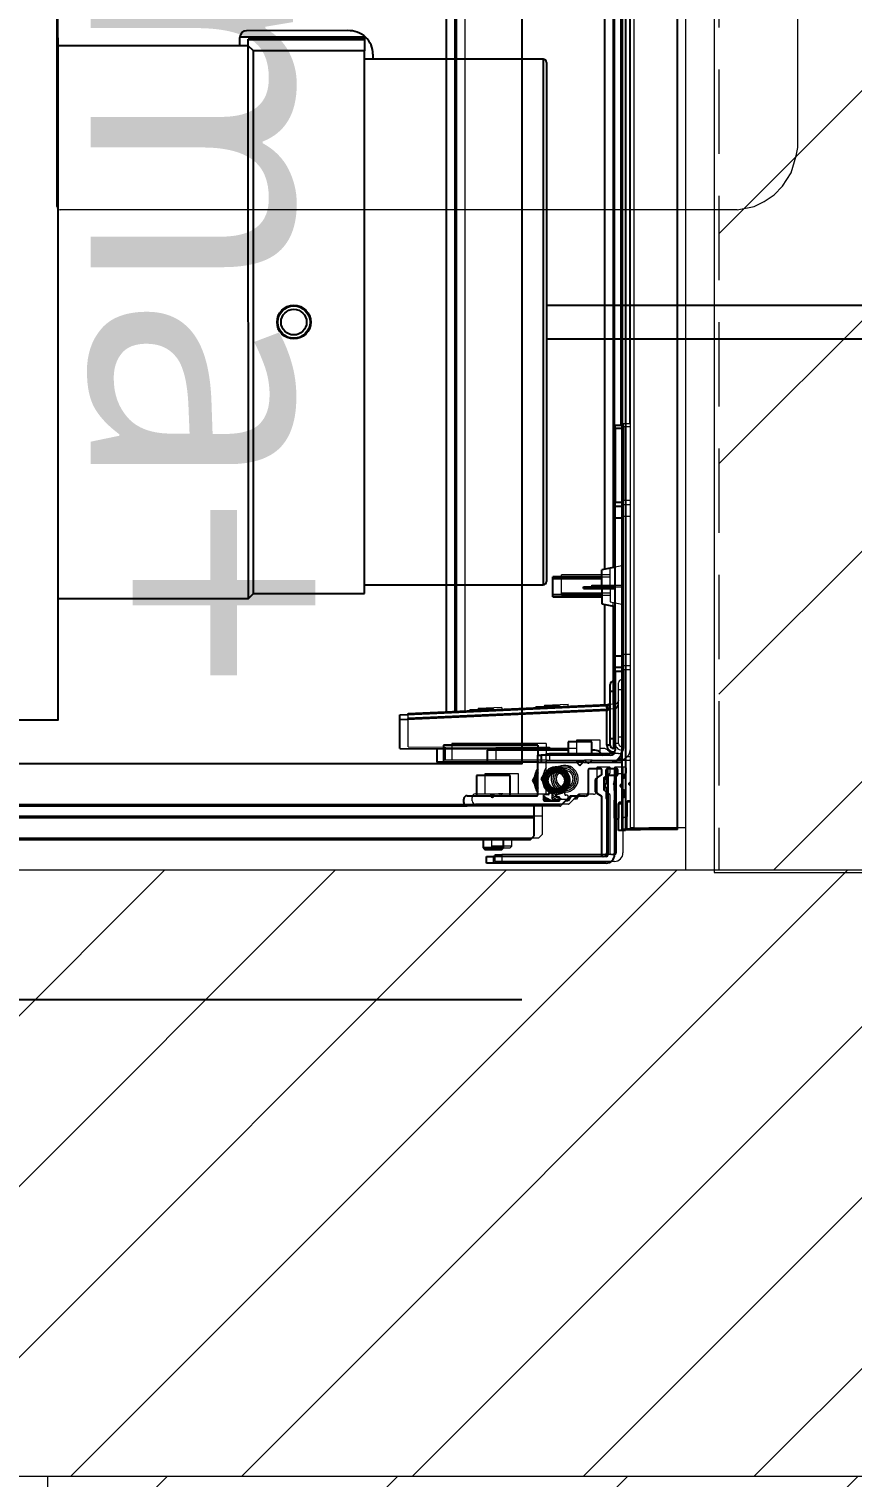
# Model space of a CAD drawing. Header units: centimetres. Extents: x 2666 to 9670, y 1889 to 5633.
# Drawn here: x 6294.4 to 6318.84, y 4282.37 to 4325.34 of the extents above; entities that cross this region are included whole.
import ezdxf

# ---------------------------------------------------------------- set-up
doc = ezdxf.new("R2010")
doc.units = ezdxf.units.CM
doc.header["$LTSCALE"] = 12.7
doc.linetypes.add('prlm_vmc', pattern=[0.282222, 0.141111, -0.141111])
doc.linetypes.add('Style de ligne -13', pattern=[0.295276, 0.19685, -0.098425])
for name, color, linetype, lineweight in [('B aménagement intérieur', 7, 'Continuous', 5), ('B Faux plafonds', 7, 'Continuous', 5), ('B Faux plafonds-1', 7, 'Continuous', 5), ('B GÈnÈral', 7, 'Continuous', 5), ('B Général', 7, 'Continuous', 5), ('C ANNOTATIONS-prestations', 7, 'Continuous', 5), ('C ANNOTATIONS-prestations-1', 7, 'Continuous', 5)]:
    doc.layers.add(name, color=color, linetype=linetype, lineweight=lineweight)
doc.layers.add('D SURFACES-shab', color=1, linetype='Continuous', lineweight=5, true_color=0xff0000)
doc.layers.add('MTI900_Alu', color=252, linetype='Continuous')
doc.layers.add('prlm-CHAUFF', color=4, linetype='Continuous')
doc.styles.add('prlm-chauff', font='trebucbi.ttf', dxfattribs={"height": 18})
pattern_1 = [(45, (0, 0.2205), (-3.5277778, 3.3072917), [])]

# ---------------------------------------------------------------- blocks, each defined once
blk = doc.blocks.new('G 100_80')
at = {"layer": 'B Général', "color": 7, "linetype": 'Continuous', "lineweight": 5}
blk.add_line((48.52, 43.75), (48.52, -43.75), dxfattribs=at)
at = {"layer": 'B Général', "color": 7, "linetype": 'Continuous', "lineweight": 5, "flags": 128}
blk.add_lwpolyline([(9.5, -45), (9.5, 45), (48.52, 45), (48.52, -45)], close=True, dxfattribs=at)
at = {"layer": 'C ANNOTATIONS-prestations', "lineweight": 5}
for p, q in [((43.05, 44.75), (42.85, 44.75)), ((42.85, 44.75), (42.85, 44.55)), ((46.4, 44.75), (43.05, 44.75)), ((43.05, 44.55), (43.05, 44.75)), ((42.75, 44.3), (42.8, 44.35)), ((43.35, 44.3), (42.75, 44.3)), ((42.75, 44.05), (42.75, 44.3)), ((42.8, 44.35), (43.3, 44.35)), ((42.85, 44.55), (43.05, 44.55)), ((46.4, 44.55), (43.05, 44.55)), ((43.3, 44.35), (43.35, 44.3)), ((43.35, 44.3), (43.35, 44.05)), ((46.27, 44.52), (46.27, 42.791)), ((46.32, 44.55), (46.3, 44.55)), ((46.42, 42.855), (46.42, 44.45)), ((46.45, 42.15), (46.45, 44.5)), ((46.65, 42.15), (46.65, 44.5)), ((13.65, 44.05), (44.15, 44.05)), ((44.15, 44.05), (44.25, 43.95)), ((44.25, 43.4), (44.25, 43.95)), ((46.65, 43.42), (46.65, 42.885)), ((46.74, 43.45), (46.68, 43.45)), ((46.97, 43.78), (46.77, 43.78)), ((46.77, 43.78), (46.77, 42.98)), ((46.77, 42.98), (46.77, 43.42)), ((46.87, 43.75), (46.87, -43.75)), ((46.97, 43.75), (46.87, 43.75)), ((46.97, 43.75), (46.97, 43.78)), ((46.97, -43.75), (46.97, 43.75)), ((46.97, 43.75), (47.42, 43.75)), ((13.55, 43.4), (44.25, 43.4)), ((15.5, 43.05), (42.27, 43.05)), ((45.028, 43.05), (42.27, 43.05)), ((44.25, 43.05), (44.25, 43.4)), ((45.321, 42.769), (45.049, 43.041)), ((46.77, 42.98), (46.87, 42.98)), ((42.17, 42.95), (42.17, 42.85)), ((42.27, 42.75), (42.958, 42.75)), ((42.55, 42.15), (42.55, 42.75)), ((43.082, 42.75), (42.958, 42.75)), ((42.979, 42.759), (42.999, 42.779)), ((43.041, 42.779), (43.061, 42.759)), ((43.082, 42.75), (44.34, 42.75)), ((43.55, 42.75), (43.55, 42.15)), ((44.37, 42.72), (44.37, 41.78)), ((44.566, 42.9), (44.54, 42.854)), ((44.54, 42.74), (44.54, 42.87)), ((44.57, 42.9), (44.99, 42.9)), ((44.68, 42.71), (44.57, 42.71)), ((44.71, 42.657), (44.71, 42.68)), ((44.92, 42.76), (44.92, 42.729)), ((44.99, 42.79), (44.95, 42.79)), ((45.02, 42.87), (45.02, 42.82)), ((45.27, 42.906), (45.184, 42.906)), ((45.328, 42.806), (45.27, 42.906)), ((45.77, 42.76), (45.342, 42.76)), ((45.87, 41.98), (45.87, 42.66)), ((46.07, 42.63), (46.09, 42.65)), ((46.07, 42.27), (46.07, 42.63)), ((46.07, 42.607), (46.12, 42.607)), ((46.09, 42.25), (46.09, 42.65)), ((46.09, 42.65), (46.12, 42.65)), ((46.12, 42.654), (46.12, 42.246)), ((46.257, 42.766), (46.133, 42.679)), ((46.4, 42.653), (46.4, 42.827)), ((46.4, 42.65), (46.45, 42.65)), ((46.4, 42.607), (46.45, 42.607)), ((46.42, 42.521), (46.42, 42.625)), ((46.65, 42.595), (46.65, 42.31)), ((46.661, 42.651), (46.7, 42.69)), ((46.661, 42.618), (46.661, 42.651)), ((46.7, 42.826), (46.7, 42.654)), ((46.84, 42.95), (46.8, 42.95)), ((43.55, 42.15), (42.55, 42.15)), ((44.278, 42.4), (44.22, 42.3)), ((44.22, 42.3), (44.278, 42.2)), ((46.07, 42.293), (46.12, 42.293)), ((46.09, 42.25), (46.07, 42.27)), ((46.12, 42.25), (46.09, 42.25)), ((46.133, 42.221), (46.257, 42.134)), ((46.371, 42.471), (46.42, 42.521)), ((46.42, 42.379), (46.371, 42.429)), ((46.4, 42.293), (46.45, 42.293)), ((46.4, 42.252), (46.4, 41.98)), ((46.45, 42.25), (46.4, 42.25)), ((46.42, 42.28), (46.42, 42.379)), ((46.65, 42.15), (46.45, 42.15)), ((46.45, 42.15), (46.45, 41.95)), ((46.65, 41.95), (46.65, 42.15)), ((46.661, 42.25), (46.661, 42.287)), ((46.7, 42.21), (46.661, 42.25)), ((46.7, 42.251), (46.7, 42.15)), ((46.7, 42.15), (46.72, 42.15)), ((46.75, 42.12), (46.75, 41.98)), ((46.821, 42.471), (46.87, 42.521)), ((46.87, 42.379), (46.821, 42.429)), ((46.835, 42.414), (46.835, 42.486)), ((41.57, 41.75), (41.37, 41.75)), ((41.37, 41.354), (41.37, 41.75)), ((42.87, 41.75), (41.57, 41.75)), ((41.57, 41.25), (41.57, 41.75)), ((44.37, 41.75), (42.87, 41.75)), ((42.87, 41.4), (42.87, 41.75)), ((44.4, 41.75), (44.37, 41.75)), ((44.37, 41.75), (44.37, 41.55)), ((44.4, 41.75), (45.508, 41.75)), ((44.47, 41.55), (44.47, 41.75)), ((45.114, 41.95), (44.726, 41.95)), ((45.732, 41.75), (45.508, 41.75)), ((45.529, 41.759), (45.599, 41.829)), ((45.641, 41.829), (45.711, 41.759)), ((45.732, 41.75), (46.84, 41.75)), ((46.24, 41.95), (45.9, 41.95)), ((46.27, 42.109), (46.27, 41.98)), ((46.72, 41.95), (46.43, 41.95)), ((46.87, 41.75), (46.84, 41.75)), ((40.27, 41.351), (44.47, 41.36)), ((40.27, 41.351), (40.27, 40.5)), ((44.37, 41.4), (42.87, 41.4)), ((44.37, 41.4), (44.37, 41.55)), ((44.37, 41.55), (44.47, 41.55)), ((44.37, 41.25), (44.37, 41.4)), ((45.27, 41.4), (44.37, 41.4)), ((46.52, 41.55), (44.47, 41.55)), ((44.47, 41.36), (44.472, 41.4)), ((45.27, 41.15), (45.27, 41.55)), ((45.97, 41.55), (45.97, 41.15)), ((46.067, 41.4), (45.97, 41.4)), ((46.67, 41.35), (46.62, 41.35)), ((46.62, 41.05), (46.62, 41.35)), ((46.67, 39.067), (46.67, 41.4)), ((46.87, 41.65), (46.765, 41.65)), ((44.37, 41.25), (41.57, 41.25)), ((45.97, 41.15), (45.27, 41.15)), ((46.42, 41.25), (46.42, 40.221)), ((46.52, 41.25), (46.42, 41.25)), ((46.52, 41.25), (46.52, 41.05)), ((46.52, 41.05), (46.52, 39.65)), ((46.52, 41.05), (46.62, 41.05)), ((46.62, 41.05), (46.67, 41.05)), ((46.62, 39.65), (46.62, 41.05)), ((46.42, 40.221), (40.27, 40.5)), ((40.27, 40.5), (40.27, 40.35)), ((40.27, 40.35), (46.413, 40.071)), ((41.65, 2.775), (41.65, 40.287)), ((41.95, 2.775), (41.95, 40.274)), ((42.354, 40.205), (42.357, 40.255)), ((42.354, 40.205), (43.056, 40.173)), ((43.058, 40.223), (43.056, 40.173)), ((44.316, 40.116), (44.319, 40.166)), ((44.316, 40.116), (45.018, 40.084)), ((45.02, 40.134), (45.018, 40.084)), ((46.35, 37.066), (46.35, 40.074)), ((46.413, 40.071), (46.42, 40.221)), ((46.413, 40.071), (46.425, 40.07)), ((46.425, 40.22), (46.42, 40.221)), ((46.52, 39.65), (46.52, 39.45)), ((46.52, 39.65), (46.62, 39.65)), ((46.67, 39.65), (46.62, 39.65)), ((46.62, 39.35), (46.62, 39.65)), ((46.62, 39.35), (46.67, 39.35)), ((46.65, 39.35), (46.65, 37.126)), ((46.87, 39.067), (46.67, 39.067)), ((46.67, 39.067), (46.67, 38.932)), ((46.67, 38.932), (46.67, 38.6)), ((46.67, 38.932), (46.87, 38.932)), ((46.67, 38.6), (46.67, 34.5)), ((46.67, 38.6), (46.87, 38.6)), ((46.27, 37.05), (46.67, 37.13)), ((46.27, 36.6), (46.27, 37.05)), ((44.82, 36.85), (44.82, 36.25)), ((44.82, 36.85), (46.27, 36.85)), ((46.27, 36.789), (44.82, 36.789)), ((45.725, 36.6), (45.725, 36.55)), ((45.725, 36.6), (45.861, 36.6)), ((45.725, 36.55), (45.861, 36.55)), ((45.861, 36.6), (45.861, 36.55)), ((45.861, 36.6), (46.67, 36.6)), ((45.861, 36.55), (46.67, 36.55)), ((46.27, 36.55), (46.27, 36.05)), ((46.27, 36.311), (44.82, 36.311)), ((46.27, 36.25), (44.82, 36.25)), ((46.67, 35.97), (46.27, 36.05)), ((46.35, 2.6), (46.35, 36.034)), ((46.65, 35.974), (46.65, 2.5)), ((46.67, 34.5), (46.87, 34.5)), ((46.67, 34.5), (46.67, 34.168)), ((46.87, 34.168), (46.67, 34.168)), ((46.67, 34.168), (46.67, 34.033)), ((46.67, 31.85), (46.67, 34.033)), ((46.67, 34.033), (46.87, 34.033)), ((46.67, 31.85), (46.67, 31.75)), ((46.87, 31.85), (46.67, 31.85)), ((46.67, 31.75), (46.87, 31.75)), ((46.85, 31.75), (46.85, 2.433))]:
    blk.add_line(p, q, dxfattribs=at)
at = {"layer": 'C ANNOTATIONS-prestations'}
blk.add_line((48.52, 43.75), (47.42, 43.75), dxfattribs=at)
at = {"layer": 'C ANNOTATIONS-prestations', "lineweight": 5, "flags": 128}
for points in [[(46.4, 44.75, -0.198912), (46.577, 44.677, -0.198912), (46.65, 44.5)], [(46.27, 44.52, -0.198912), (46.279, 44.541, -0.198912), (46.3, 44.55)], [(46.32, 44.55, -0.198912), (46.391, 44.521, -0.198912), (46.42, 44.45)], [(46.4, 44.55, -0.198912), (46.435, 44.535, -0.198912), (46.45, 44.5)], [(46.65, 43.42, -0.198912), (46.659, 43.441, -0.198912), (46.68, 43.45)], [(46.74, 43.45, -0.198912), (46.761, 43.441, -0.198912), (46.77, 43.42)], [(42.17, 42.95, -0.198912), (42.199, 43.021, -0.198912), (42.27, 43.05)], [(45.028, 43.05, -0.098491), (45.039, 43.048, -0.098491), (45.049, 43.041)], [(46.8, 42.95, -0.198912), (46.779, 42.959, -0.198912), (46.77, 42.98)], [(42.27, 42.75, -0.198912), (42.199, 42.779, -0.198912), (42.17, 42.85)], [(42.979, 42.759, -0.098491), (42.969, 42.752, -0.098491), (42.958, 42.75)], [(42.999, 42.779, -0.198912), (43.02, 42.788, -0.198912), (43.041, 42.779)], [(43.082, 42.75, -0.098491), (43.071, 42.752, -0.098491), (43.061, 42.759)], [(44.37, 41.954, -0.14145), (44.27, 42.3, -0.14145), (44.37, 42.646)], [(44.34, 42.75, -0.198912), (44.361, 42.741, -0.198912), (44.37, 42.72)], [(44.948, 42.699, -0.366532), (45.318, 42.338, -0.366532), (45.023, 41.914, -0.366532), (44.556, 42.135, -0.366532), (44.697, 42.632)], [(44.54, 42.87, -0.198912), (44.549, 42.891, -0.198912), (44.57, 42.9)], [(44.54, 42.764, -0.104675), (44.761, 42.879, -0.104675), (45.009, 42.893)], [(44.54, 42.827, -0.02871), (44.603, 42.867, -0.02871), (44.67, 42.9)], [(44.57, 42.71, -0.198912), (44.549, 42.719, -0.198912), (44.54, 42.74)], [(44.68, 42.71, -0.198912), (44.701, 42.701, -0.198912), (44.71, 42.68)], [(44.697, 42.632, -0.082935), (44.817, 42.687, -0.082935), (44.948, 42.699)], [(44.71, 42.657, -0.122946), (44.706, 42.643, -0.122946), (44.697, 42.632)], [(44.92, 42.76, -0.198912), (44.929, 42.781, -0.198912), (44.95, 42.79)], [(44.948, 42.699, -0.189855), (44.928, 42.709, -0.189855), (44.92, 42.729)], [(44.99, 42.9, -0.198912), (45.011, 42.891, -0.198912), (45.02, 42.87)], [(45.02, 42.82, -0.198912), (45.011, 42.799, -0.198912), (44.99, 42.79)], [(45.207, 42.883, -0.041018), (45.298, 42.829, -0.041018), (45.379, 42.76)], [(45.342, 42.76, -0.098491), (45.331, 42.762, -0.098491), (45.321, 42.769)], [(45.77, 42.76, -0.198912), (45.841, 42.731, -0.198912), (45.87, 42.66)], [(46.12, 42.654, -0.120588), (46.123, 42.668, -0.120588), (46.133, 42.679)], [(46.27, 42.791, -0.120588), (46.267, 42.777, -0.120588), (46.257, 42.766)], [(46.4, 42.827, -0.155096), (46.406, 42.844, -0.155096), (46.42, 42.855)], [(46.42, 42.625, -0.155096), (46.406, 42.636, -0.155096), (46.4, 42.653)], [(46.675, 42.855, -0.17724), (46.657, 42.866, -0.17724), (46.65, 42.885)], [(46.661, 42.651, -0.013224), (46.655, 42.65, -0.013224), (46.65, 42.65)], [(46.65, 42.595, -0.17724), (46.657, 42.614, -0.17724), (46.675, 42.625)], [(46.675, 42.855, -0.17724), (46.693, 42.845, -0.17724), (46.7, 42.826)], [(46.7, 42.654, -0.17724), (46.693, 42.635, -0.17724), (46.675, 42.625)], [(46.84, 42.95, -0.198912), (46.861, 42.941, -0.198912), (46.87, 42.92)], [(44.37, 42.06, -0.103148), (44.32, 42.3, -0.103148), (44.37, 42.54)], [(46.133, 42.221, -0.120588), (46.123, 42.232, -0.120588), (46.12, 42.246)], [(46.257, 42.134, -0.120588), (46.267, 42.123, -0.120588), (46.27, 42.109)], [(46.371, 42.429, -0.198912), (46.362, 42.45, -0.198912), (46.371, 42.471)], [(46.4, 42.252, -0.155096), (46.406, 42.269, -0.155096), (46.42, 42.28)], [(46.675, 42.28, -0.17724), (46.657, 42.291, -0.17724), (46.65, 42.31)], [(46.65, 42.25, -0.013224), (46.655, 42.25, -0.013224), (46.661, 42.25)], [(46.675, 42.28, -0.17724), (46.693, 42.27, -0.17724), (46.7, 42.251)], [(46.72, 42.15, -0.198912), (46.741, 42.141, -0.198912), (46.75, 42.12)], [(46.821, 42.429, -0.198912), (46.812, 42.45, -0.198912), (46.821, 42.471)], [(44.4, 41.75, -0.198912), (44.379, 41.759, -0.198912), (44.37, 41.78)], [(45.529, 41.759, -0.098491), (45.519, 41.752, -0.098491), (45.508, 41.75)], [(45.599, 41.829, -0.198912), (45.62, 41.838, -0.198912), (45.641, 41.829)], [(45.732, 41.75, -0.098491), (45.721, 41.752, -0.098491), (45.711, 41.759)], [(45.9, 41.95, -0.198912), (45.879, 41.959, -0.198912), (45.87, 41.98)], [(46.27, 41.98, -0.198912), (46.261, 41.959, -0.198912), (46.24, 41.95)], [(46.43, 41.95, -0.198912), (46.409, 41.959, -0.198912), (46.4, 41.98)], [(46.52, 41.75, -0.198912), (46.767, 41.648, -0.198912), (46.87, 41.4)], [(46.75, 41.98, -0.198912), (46.741, 41.959, -0.198912), (46.72, 41.95)], [(46.87, 41.78, -0.198912), (46.861, 41.759, -0.198912), (46.84, 41.75)], [(46.22, 41.472, -0.109774), (46.151, 41.419, -0.109774), (46.067, 41.4)], [(46.22, 41.472, -0.028434), (46.259, 41.513, -0.028434), (46.302, 41.55)], [(46.42, 41.25, -0.227222), (46.495, 41.406, -0.227222), (46.663, 41.445)], [(46.52, 41.55, -0.198912), (46.626, 41.506, -0.198912), (46.67, 41.4)], [(46.52, 41.25, -0.198912), (46.549, 41.321, -0.198912), (46.62, 41.35)], [(46.425, 40.07, -0.193016), (46.492, 40.04, -0.193016), (46.52, 39.97)], [(46.62, 39.35, -0.198912), (46.549, 39.379, -0.198912), (46.52, 39.45)]]:
    blk.add_lwpolyline(points, format="xyb", dxfattribs=at)
at = {"layer": 'C ANNOTATIONS-prestations', "lineweight": 5}
for radius in [0.35, 0.3, 0.25]:
    blk.add_circle((44.92, 42.3), radius, dxfattribs=at)
for points, knots in [([(46.425, 40.07), (46.424, 40.07), (46.424, 40.071), (46.424, 40.072), (46.423, 40.074), (46.422, 40.083), (46.422, 40.103), (46.422, 40.13), (46.423, 40.182), (46.424, 40.218), (46.424, 40.219), (46.425, 40.22)], [0, 0, 0, 1, 2, 3, 4, 5, 6, 7, 8, 8, 9, 9, 9]), ([(46.425, 40.22), (46.425, 40.22), (46.437, 40.218), (46.454, 40.206), (46.467, 40.191), (46.48, 40.171), (46.491, 40.146), (46.501, 40.117), (46.513, 40.068), (46.52, 40.004), (46.52, 39.975), (46.52, 39.972), (46.52, 39.97)], [0, 0, 0, 1, 2, 3, 4, 5, 6, 7, 8, 9, 9, 10, 10, 10])]:
    blk.add_open_spline(points, degree=2, knots=knots, dxfattribs=at)
blk = doc.blocks.new('xi.thema+')
at = {"layer": 'prlm-CHAUFF', "color": 0}
blk.add_lwpolyline([(-20.9, 0), (-20.9, 34.4), (20.9, 34.4), (20.9, 0)], close=True, dxfattribs=at)
at = {"layer": 'prlm-CHAUFF', "color": 7, "linetype": 'prlm_vmc', "ltscale": 30}
blk.add_lwpolyline([(27.9, 0), (27.9, 34.4)], dxfattribs=at)
at = {"layer": 'prlm-CHAUFF', "color": 0, "insert": (0, 25.539), "char_height": 8, "width": 7.19706, "attachment_point": 5, "style": 'prlm-chauff'}
blk.add_mtext('thema+', dxfattribs=at)
blk = doc.blocks.new('A n0.MTI900_Alu_390')
at = {"layer": 'MTI900_Alu', "color": 1, "linetype": 'Continuous'}
for p, q in [((-4.405, -0.415), (-4.405, -3.465)), ((-4.34, -0.405), (-4.34, -3.475)), ((-4.305, -0.6), (-4.305, -3.277)), ((-4.1351, -3.077), (-4.136, -3.497)), ((-4.1351, -3.077), (-4.05, -3.077)), ((-4.0221, -3.692), (-4.05, -3.077)), ((-4.05, -3.077), (-4.035, -3.077)), ((-4.035, -3.077), (-4.0071, -3.6913)), ((-4.175, -3.207), (-4.175, -3.187)), ((-4.1353, -3.187), (-4.175, -3.187)), ((-4.175, -3.337), (-4.175, -3.207)), ((-4.125, -3.207), (-4.175, -3.207)), ((-4.125, -3.487), (-4.125, -3.207)), ((-0.2775, -3.215), (-4.0287, -3.215)), ((-0.2775, -3.245), (-4.0274, -3.245)), ((-4.305, -3.5528), (-4.305, -3.277)), ((-4.295, -3.267), (-4.285, -3.267)), ((-4.275, -3.277), (-4.275, -3.3458)), ((-4.215, -3.305), (-4.275, -3.305)), ((-4.215, -3.405), (-4.215, -3.305)), ((-4.0205, -3.2854), (-4.0255, -3.2857)), ((-4.0205, -3.2854), (-4.0173, -3.3556)), ((-4.475, -3.355), (-4.475, -3.335)), ((-4.475, -3.335), (-4.455, -3.335)), ((-4.455, -3.335), (-4.455, -3.355)), ((-4.43, -3.325), (-4.435, -3.33)), ((-4.435, -3.33), (-4.435, -3.38)), ((-4.43, -3.385), (-4.43, -3.325)), ((-4.405, -3.325), (-4.43, -3.325)), ((-4.2759, -3.3479), (-4.2779, -3.3499)), ((-4.275, -3.3582), (-4.275, -3.3458)), ((-4.175, -3.487), (-4.175, -3.337)), ((-4.14, -3.337), (-4.175, -3.337)), ((-4.14, -3.487), (-4.14, -3.337)), ((-4.475, -3.69), (-4.475, -3.355)), ((-4.455, -3.355), (-4.475, -3.355)), ((-4.455, -3.69), (-4.455, -3.355)), ((-4.435, -3.38), (-4.43, -3.385)), ((-4.43, -3.385), (-4.405, -3.385)), ((-4.2779, -3.3541), (-4.2759, -3.3561)), ((-4.275, -3.3582), (-4.275, -3.484)), ((-4.0223, -3.3558), (-4.0173, -3.3556)), ((-4.275, -3.405), (-4.215, -3.405)), ((-4.405, -3.465), (-4.395, -3.475)), ((-4.34, -3.475), (-4.395, -3.475)), ((-4.305, -3.475), (-4.34, -3.475)), ((-4.24, -3.4778), (-4.23, -3.472)), ((-4.23, -3.472), (-4.22, -3.4778)), ((-4.29, -3.5066), (-4.2854, -3.504)), ((-4.29, -3.507), (-4.29, -3.549)), ((-4.274, -3.504), (-4.287, -3.504)), ((-4.272, -3.487), (-4.178, -3.487)), ((-4.271, -3.518), (-4.271, -3.507)), ((-4.2657, -3.521), (-4.268, -3.521)), ((-4.195, -3.5614), (-4.195, -3.5226)), ((-4.175, -3.49), (-4.175, -3.487)), ((-4.175, -3.487), (-4.155, -3.487)), ((-4.175, -3.49), (-4.175, -3.6008)), ((-4.155, -3.497), (-4.175, -3.497)), ((-4.14, -3.487), (-4.155, -3.487)), ((-4.155, -3.487), (-4.155, -3.497)), ((-4.155, -3.702), (-4.155, -3.497)), ((-4.125, -3.487), (-4.14, -3.487)), ((-4.14, -3.577), (-4.14, -3.487)), ((-4.136, -3.497), (-4.14, -3.4972)), ((-4.0116, -3.4816), (-4.0166, -3.4819)), ((-4.0116, -3.4816), (-4.0084, -3.5518)), ((-4.2769, -3.5821), (-4.3041, -3.5549)), ((-4.287, -3.552), (-4.282, -3.552)), ((-4.279, -3.549), (-4.279, -3.545)), ((-4.276, -3.542), (-4.2729, -3.542)), ((-4.0134, -3.552), (-4.0084, -3.5518)), ((-3.685, -3.532), (-3.625, -3.532)), ((-3.685, -3.532), (-3.685, -3.677)), ((-3.6789, -3.677), (-3.6789, -3.532)), ((-3.6311, -3.677), (-3.6311, -3.532)), ((-3.625, -3.677), (-3.625, -3.532)), ((-4.2906, -3.577), (-4.2906, -3.5684)), ((-4.2806, -3.5828), (-4.2906, -3.577)), ((-4.276, -3.627), (-4.276, -3.5842)), ((-4.1759, -3.6029), (-4.1829, -3.6099)), ((-4.175, -3.6232), (-4.175, -3.6008)), ((-4.115, -3.577), (-4.155, -3.577)), ((-4.115, -3.647), (-4.115, -3.577)), ((-4.198, -3.637), (-4.266, -3.637)), ((-4.195, -3.674), (-4.195, -3.64)), ((-4.1829, -3.6141), (-4.1759, -3.6211)), ((-4.175, -3.6232), (-4.175, -3.734)), ((-4.155, -3.647), (-4.115, -3.647)), ((-4.14, -3.6567), (-4.14, -3.647)), ((-3.66, -3.6225), (-3.655, -3.6225)), ((-3.66, -3.6225), (-3.66, -3.6361)), ((-3.66, -3.6361), (-3.655, -3.6361)), ((-3.66, -3.6361), (-3.66, -3.717)), ((-3.655, -3.6225), (-3.655, -3.6361)), ((-3.655, -3.6361), (-3.655, -3.717)), ((-4.455, -3.682), (-4.455, -3.68)), ((-4.452, -3.677), (-4.2791, -3.677)), ((-4.215, -3.695), (-4.45, -3.695)), ((-4.2855, -3.692), (-4.445, -3.692)), ((-4.2653, -3.69), (-4.2827, -3.69)), ((-4.2766, -3.6757), (-4.2679, -3.6633)), ((-4.2654, -3.662), (-4.2246, -3.662)), ((-4.263, -3.657), (-4.265, -3.659)), ((-4.225, -3.659), (-4.265, -3.659)), ((-4.265, -3.659), (-4.265, -3.662)), ((-4.265, -3.69), (-4.265, -3.695)), ((-4.227, -3.657), (-4.263, -3.657)), ((-4.2521, -3.692), (-4.2625, -3.692)), ((-4.2607, -3.657), (-4.2607, -3.662)), ((-4.2607, -3.69), (-4.2607, -3.695)), ((-4.2471, -3.6871), (-4.2521, -3.692)), ((-4.2379, -3.692), (-4.2429, -3.6871)), ((-4.228, -3.692), (-4.2379, -3.692)), ((-4.2293, -3.657), (-4.2293, -3.662)), ((-4.2293, -3.69), (-4.2293, -3.695)), ((-4.225, -3.659), (-4.227, -3.657)), ((-4.2252, -3.69), (-4.198, -3.69)), ((-4.225, -3.662), (-4.225, -3.659)), ((-4.225, -3.695), (-4.225, -3.69)), ((-4.2221, -3.6633), (-4.2134, -3.6757)), ((-4.215, -3.715), (-4.215, -3.695)), ((-4.215, -3.695), (-4.195, -3.695)), ((-4.2109, -3.677), (-4.198, -3.677)), ((-4.195, -3.722), (-4.195, -3.693)), ((-4.125, -3.692), (-4.0221, -3.692)), ((-4.125, -3.702), (-4.125, -3.692)), ((-4.0071, -3.6913), (-4.0221, -3.692)), ((-4.022, -3.6925), (-4.0221, -3.692)), ((-3.7066, -3.685), (-4.0074, -3.685)), ((-4.0071, -3.6913), (-4.007, -3.6925)), ((-3.705, -3.677), (-3.713, -3.717)), ((-3.66, -3.677), (-3.705, -3.677)), ((-3.655, -3.677), (-3.605, -3.677)), ((-3.597, -3.717), (-3.605, -3.677)), ((-0.26, -3.685), (-3.6034, -3.685)), ((-4.215, -3.715), (-4.45, -3.715)), ((-4.378, -3.747), (-4.378, -3.727)), ((-4.378, -3.727), (-4.298, -3.727)), ((-4.375, -3.737), (4.375, -3.737)), ((-4.375, -3.747), (-4.375, -3.737)), ((-4.345, -3.724), (-4.345, -3.718)), ((-4.342, -3.715), (-4.2885, -3.715)), ((-4.298, -3.727), (-4.342, -3.727)), ((-4.298, -3.727), (-4.298, -3.737)), ((-4.295, -3.734), (-4.295, -3.73)), ((-4.2826, -3.72), (-4.2654, -3.72)), ((-4.2651, -3.7161), (-4.269, -3.72)), ((-4.2618, -3.7161), (-4.2651, -3.7161)), ((-4.2595, -3.715), (-4.231, -3.715)), ((-4.2471, -3.7321), (-4.2521, -3.737)), ((-4.2414, -3.7335), (-4.2486, -3.7335)), ((-4.2379, -3.737), (-4.2429, -3.7321)), ((-4.2249, -3.7161), (-4.2287, -3.7161)), ((-4.2251, -3.72), (-4.215, -3.72)), ((-4.221, -3.72), (-4.2249, -3.7161)), ((-4.195, -3.715), (-4.215, -3.715)), ((-4.215, -3.72), (-4.215, -3.722)), ((-4.212, -3.725), (-4.198, -3.725)), ((-4.175, -3.737), (-4.175, -3.734)), ((-4.165, -3.737), (-4.165, -3.7265)), ((-3.9067, -3.717), (-4.14, -3.717)), ((-4.135, -3.717), (-4.135, -3.712)), ((-4.105, -3.712), (-4.135, -3.712)), ((-4.125, -3.702), (-4.105, -3.702)), ((-4.105, -3.702), (-3.965, -3.702)), ((-4.105, -3.702), (-4.105, -3.712)), ((-4.105, -3.712), (-4.105, -3.717)), ((-3.965, -3.712), (-4.105, -3.712)), ((-3.965, -3.702), (-3.945, -3.702)), ((-3.965, -3.702), (-3.965, -3.712)), ((-3.965, -3.717), (-3.965, -3.712)), ((-3.935, -3.712), (-3.965, -3.712)), ((-3.935, -3.712), (-3.935, -3.717)), ((-3.935, -3.715), (-3.7126, -3.715)), ((-3.9067, -3.737), (-3.9067, -3.717)), ((-3.9067, -3.717), (-3.8932, -3.717)), ((-3.8932, -3.717), (-3.86, -3.717)), ((-3.8932, -3.717), (-3.8932, -3.737)), ((-3.86, -3.717), (-3.45, -3.717)), ((-3.86, -3.717), (-3.86, -3.737)), ((-3.5974, -3.715), (-0.25, -3.715)), ((-3.45, -3.717), (-3.45, -3.737)), ((-3.45, -3.717), (-3.4168, -3.717)), ((-3.4168, -3.737), (-3.4168, -3.717)), ((-3.4168, -3.717), (-3.4033, -3.717)), ((-3.185, -3.717), (-3.4033, -3.717)), ((-3.4033, -3.717), (-3.4033, -3.737)), ((-3.185, -3.717), (-3.175, -3.717)), ((-3.185, -3.737), (-3.185, -3.717)), ((-3.175, -3.717), (-3.175, -3.737)), ((-3.175, -3.735), (-0.2433, -3.735)), ((-4.375, -3.747), (-4.378, -3.747)), ((4.375, -3.747), (-4.375, -3.747)), ((-4.375, -3.747), (-4.375, -3.792)), ((-4.375, -3.902), (-4.375, -3.792)), ((-4.375, -3.902), (4.375, -3.902))]:
    blk.add_line(p, q, dxfattribs=at)
for radius in [0.035, 0.03, 0.025]:
    blk.add_circle((-4.23, -3.542), radius, dxfattribs=at)
for centre, radius, start, end in [((-4.295, -3.277), 0.01, 90, 180), ((-4.285, -3.277), 0.01, 0, 90), ((-4.2758, -3.352), 0.003, 135, 225), ((-4.278, -3.3458), 0.003, 315, 0), ((-4.278, -3.3582), 0.003, 0, 45), ((-4.23, -3.542), 0.065, 57.7958, 122.2042), ((-4.287, -3.507), 0.003, 90, 180), ((-4.23, -3.542), 0.06, 140.7035, 188.509), ((-4.23, -3.542), 0.065, 144.2242, 157.3801), ((-4.272, -3.484), 0.003, 180, 270), ((-4.274, -3.507), 0.003, 0, 90), ((-4.268, -3.518), 0.003, 180, 270), ((-4.23, -3.542), 0.04, 146.0728, 184.0006), ((-4.23, -3.542), 0.04, 184.0006, 146.0728), ((-4.2657, -3.518), 0.003, 270, 326.0728), ((-4.23, -3.542), 0.06, 66.4435, 113.5565), ((-4.178, -3.49), 0.003, 0, 90), ((-4.302, -3.5528), 0.003, 180, 225), ((-4.287, -3.549), 0.003, 180, 270), ((-4.282, -3.549), 0.003, 270, 0), ((-4.276, -3.545), 0.003, 90, 180), ((-4.2729, -3.545), 0.003, 4.0006, 90), ((-4.23, -3.542), 0.065, 206.162, 224.9525), ((-4.279, -3.5842), 0.003, 0, 45), ((-4.1808, -3.612), 0.003, 135, 225), ((-4.178, -3.6008), 0.003, 315, 0), ((-4.266, -3.627), 0.01, 180, 270), ((-4.198, -3.64), 0.003, 0, 90), ((-4.178, -3.6232), 0.003, 0, 45), ((-4.45, -3.69), 0.025, 180, 270), ((-4.452, -3.68), 0.003, 90, 180), ((-4.445, -3.682), 0.01, 180, 270), ((-4.45, -3.69), 0.005, 180, 270), ((-4.2827, -3.693), 0.003, 90, 160.5288), ((-4.2791, -3.674), 0.003, 270, 325.008), ((-4.2654, -3.665), 0.003, 90, 145.008), ((-4.2653, -3.693), 0.003, 19.4712, 90), ((-4.245, -3.6892), 0.003, 45, 135), ((-4.2252, -3.693), 0.003, 90, 160.5288), ((-4.2246, -3.665), 0.003, 34.992, 90), ((-4.2109, -3.674), 0.003, 214.992, 270), ((-4.198, -3.674), 0.003, 270, 0), ((-4.198, -3.693), 0.003, 0, 90), ((-4.1151, -3.7104), 0.05, 129.8841, 142.9139), ((-4.16, -3.6567), 0.02, 309.8841, 0), ((-4.125, -3.712), 0.02, 90, 192.412), ((-3.997, -3.692), 0.01, 182.6026, 270), ((-4.342, -3.718), 0.003, 90, 180), ((-4.342, -3.724), 0.003, 180, 270), ((-4.298, -3.73), 0.003, 0, 90), ((-4.292, -3.734), 0.003, 180, 270), ((-4.2885, -3.718), 0.003, 9.5941, 90), ((-4.2826, -3.717), 0.003, 189.5941, 270), ((-4.2654, -3.717), 0.003, 270, 350.4059), ((-4.275, -3.715), 0.01, 353.9388, 0), ((-4.2595, -3.718), 0.003, 90, 170.4059), ((-4.245, -3.7342), 0.003, 45, 135), ((-4.231, -3.718), 0.003, 9.5941, 90), ((-4.2251, -3.717), 0.003, 189.5941, 270), ((-4.215, -3.715), 0.01, 180, 186.0612), ((-4.212, -3.722), 0.003, 180, 270), ((-4.198, -3.722), 0.003, 270, 0), ((-4.178, -3.734), 0.003, 270, 0), ((-4.14, -3.702), 0.035, 180, 270), ((-4.14, -3.702), 0.015, 180, 270), ((-4.125, -3.712), 0.01, 90, 180), ((-3.945, -3.712), 0.01, 0, 90)]:
    blk.add_arc(centre, radius, start, end, dxfattribs=at)
for centre, major_axis, ratio, start_param, end_param in [((-4.022, -3.6931), (0.015, 0.0007), 0.045361, 0, 1.568734), ((-3.997, -3.692), (0.025, 0), 0.4, 3.187016, 4.712389)]:
    blk.add_ellipse(centre, major_axis=major_axis, ratio=ratio, start_param=start_param, end_param=end_param, dxfattribs=at)
blk = doc.blocks.new('xi.uta-yzen-g')
at = {"layer": 'prlm-CHAUFF', "ltscale": 50}
for p, q in [((20.9, 35.02), (36.5, 35.02)), ((20.9, 35.02), (20.9, 29.72)), ((21, 35.12), (36.4, 35.12)), ((36.5, 29.72), (36.5, 35.02)), ((20.244, 29.72), (20.65, 29.72)), ((20.244, 29.72), (20.244, 26.02)), ((20.3, 29.72), (20.3, 26.27)), ((20.32, 29.72), (20.32, 26.27)), ((36.75, 29.72), (20.65, 29.72)), ((20.65, 29.72), (20.65, 26.42)), ((20.75, 29.97), (20.9, 29.97)), ((36.75, 26.42), (36.75, 29.72)), ((20.05, 29.216), (20.05, 26.22)), ((20.3, 28.42), (20.32, 28.42)), ((20.32, 28.07), (20.3, 28.07)), ((20.3, 27.693), (20.32, 27.693)), ((20.32, 27.343), (20.3, 27.343)), ((20.3, 27.293), (20.32, 27.293)), ((20.32, 27.193), (20.3, 27.193)), ((20.32, 26.27), (20.3, 26.27)), ((20.5, 26.27), (20.32, 26.27)), ((20.65, 26.42), (20.5, 26.27)), ((36.9, 26.27), (20.5, 26.27)), ((20.5, 26.27), (20.5, 20.62)), ((36.75, 26.42), (20.65, 26.42)), ((36.9, 26.27), (36.75, 26.42)), ((36.9, 20.62), (36.9, 26.27)), ((20.5, 26.02), (20.25, 26.02))]:
    blk.add_line(p, q, dxfattribs=at)
blk.add_lwpolyline([(-40.5, 20.62), (-40.5, 3.9), (40.5, 3.9), (40.5, 20.62)], close=True, dxfattribs=at)
for radius in [0.5, 0.48, 0.38]:
    blk.add_circle((28.7, 27.62), radius, dxfattribs=at)
for centre, radius, start, end in [((21, 35.02), 0.1, 90, 180), ((36.4, 35.02), 0.1, 0, 90), ((20.825, 29.24), 0.776, 138.5248, 181.7675), ((20.75, 29.27), 0.7, 90, 136.2731), ((20.25, 26.22), 0.2, 180, 268.3239), ((20.25, 26.22), 0.2, 268.3239, 270)]:
    blk.add_arc(centre, radius, start, end, dxfattribs=at)
for centre, major_axis, ratio, start_param, end_param in [((20.75, 28.959), (-0.45, 0), 0.974723, 5.983927, 6.283185), ((20.75, 28.603), (-0.45, 0), 0.974723, 5.983927, 6.283185), ((21.55, 28.603), (-1.25, 0), 0.146694, 0, 0.179125)]:
    blk.add_ellipse(centre, major_axis=major_axis, ratio=ratio, start_param=start_param, end_param=end_param, dxfattribs=at)
blk.add_open_spline([(20.318, 29.391), (20.314, 29.379), (20.311, 29.366), (20.303, 29.324), (20.3, 29.294), (20.3, 29.265)], degree=3, knots=[0.8185803, 0.8185803, 0.8185803, 0.8185803, 0.875, 0.875, 1, 1, 1, 1], dxfattribs=at)
blk = doc.blocks.new('200_wc-2')
at = {"layer": 'B Général', "color": 7, "linetype": 'Continuous', "lineweight": 5}
for p, q in [((-25, -20.1), (-25, 0)), ((-24.9, 0.1), (24.9, 0.1))]:
    blk.add_line(p, q, dxfattribs=at)
at = {"layer": 'B Général', "color": 7, "linetype": 'Continuous', "lineweight": 5, "flags": 128}
blk.add_lwpolyline([(-25, -20.1), (-24.9, -20.6), (-24.75, -20.9), (-24.55, -21.2), (-24.3, -21.45), (-23.9, -21.7), (-23.4, -21.85), (-23.15, -21.9), (23.25, -21.9), (23.55, -21.85), (23.9, -21.7), (24.2, -21.5), (24.45, -21.3), (24.65, -21.05), (24.8, -20.75), (24.9, -20.5), (24.95, -20.3), (25, -20.1)], dxfattribs=at)
at = {"layer": 'B Général', "color": 7, "linetype": 'Continuous', "lineweight": 5}
blk.add_arc((-24.9, 0), 0.1, 90, 180, dxfattribs=at)

msp = doc.modelspace()

# ---------------------------------------------------------------- hatches: boundary and pattern name
at = {"layer": 'B Faux plafonds', "linetype": 'Continuous', "lineweight": 5, "true_color": 0xaaaaaa}
h = msp.add_hatch(dxfattribs=at)
h.set_pattern_fill('F_P__SOFFITE', color=253, style=0, pattern_type=2)
h.set_pattern_definition(pattern_1)
h.paths.add_polyline_path([(4337.442, 3228.483), (4207.442, 3228.483), (4207.442, 4282.389), (4659.965, 4282.389), (4659.965, 4330.389), (5019.965, 4330.389), (5019.965, 4687.889), (5150.044, 4687.716), (5150.041, 4282.389), (6787.888, 4282.389), (6787.888, 4152.389), (4337.442, 4152.389)])
at = {"layer": 'B Faux plafonds-1', "linetype": 'Continuous', "lineweight": 5, "true_color": 0xaaaaaa}
h = msp.add_hatch(dxfattribs=at)
h.set_pattern_fill('F_P__SOFFITE', color=253, style=0, pattern_type=2)
h.set_pattern_definition(pattern_1)
h.paths.add_polyline_path([(6451.268, 4395.389), (6314.888, 4395.389), (6314.888, 4300.389), (6451.268, 4300.389)])
at = {"layer": 'B GÈnÈral', "linetype": 'Continuous', "lineweight": 5}
h = msp.add_hatch(dxfattribs=at)
h.set_pattern_fill('50_BETON', style=0, pattern_type=2)
h.set_pattern_definition([(45, (0, 0), (2.4253472, -2.6458333), [])])
h.paths.add_polyline_path([(6589.653, 4300.389), (6225.888, 4300.389), (6209.888, 4282.389), (6589.653, 4282.389)])
at = {"layer": 'C ANNOTATIONS-prestations-1', "linetype": 'Continuous', "lineweight": 9, "true_color": 0x989898}
h = msp.add_hatch(dxfattribs=at)
h.set_pattern_fill('DALETTES TERRASSE 50X50', color=252, scale=1.406016, style=0, pattern_type=2)
h.set_pattern_definition([(0, (4678, 4152.39), (4e-15, -70.3008), []), (-90, (4678, 4152.39), (70.3008, 0), [])])
h.paths.add_polyline_path([(4337.442, 3228.483), (4207.442, 3228.483), (4207.442, 4282.389), (4659.965, 4282.389), (4659.965, 4330.389), (5019.965, 4330.389), (5019.965, 4687.889), (5150.044, 4687.716), (5150.041, 4282.389), (6787.888, 4282.389), (6787.888, 4152.389), (4337.442, 4152.389)])

# ---------------------------------------------------------------- linework, layer by layer
at = {"layer": 'B aménagement intérieur', "color": 7, "linetype": 'Style de ligne -13', "lineweight": 5}
for p, q in [((6314.888, 4395.389), (6314.888, 4300.389)), ((6314.888, 4300.389), (6451.268, 4300.389))]:
    msp.add_line(p, q, dxfattribs=at)
at = {"layer": 'B Général', "color": 7, "linetype": 'Continuous', "lineweight": 18}
for p, q in [((6233.888, 4300.389), (6589.653, 4300.389)), ((6209.888, 4282.389), (6589.653, 4282.389))]:
    msp.add_line(p, q, dxfattribs=at)
at = {"layer": 'B Général', "color": 7, "linetype": 'Continuous', "lineweight": 5}
for p, q in [((6233.888, 4300.389), (6589.653, 4300.389)), ((6209.888, 4282.389), (6589.653, 4282.389))]:
    msp.add_line(p, q, dxfattribs=at)
at = {"layer": 'C ANNOTATIONS-prestations', "color": 7, "linetype": 'Continuous', "lineweight": 5, "flags": 128}
msp.add_lwpolyline([(4337.442, 3228.483), (4207.442, 3228.483), (4207.442, 4282.389), (4659.965, 4282.389), (4659.965, 4330.389), (5019.965, 4330.389), (5019.965, 4687.889), (5150.044, 4687.716), (5150.041, 4282.389), (6787.888, 4282.389), (6787.888, 4152.389), (4337.442, 4152.389)], close=True, dxfattribs=at)
msp.add_lwpolyline([(4337.442, 3228.483), (4207.442, 3228.483), (4207.442, 4282.389), (4659.965, 4282.389), (4659.965, 4330.389), (5019.965, 4330.389), (5019.965, 4687.889), (5150.044, 4687.716), (5150.041, 4282.389), (6787.888, 4282.389), (6787.888, 4152.389), (4337.442, 4152.389)], close=True, dxfattribs=at)
at = {"layer": 'D SURFACES-shab', "lineweight": 18}
for p, q in [((6314.742, 4393.306), (6314.742, 4300.305)), ((6314.742, 4300.305), (6451.268, 4300.387))]:
    msp.add_line(p, q, dxfattribs=at)
at = {"layer": 'prlm-CHAUFF', "ltscale": 50}
for p, q in [((6309.765, 4317.144), (7041.023, 4317.144)), ((6309.765, 4316.144), (7041.437, 4316.144))]:
    msp.add_line(p, q, dxfattribs=at)

# ---------------------------------------------------------------- block references
at = {"layer": 'B aménagement intérieur', "color": 7, "xscale": -1, "rotation": 180}
msp.add_blockref('G 100_80', (6265.388, 4345.389), dxfattribs=at)
at = {"layer": 'B Général', "rotation": 90}
msp.add_blockref('200_wc-2', (6295.329, 4344.975), dxfattribs=at)
at = {"layer": 'prlm-CHAUFF', "xscale": 9.999999999999975, "yscale": 9.999999999999975, "zscale": 9.999999999999975, "rotation": 89.99988466022917}
msp.add_blockref('A n0.MTI900_Alu_390', (6274.639, 4345.337), dxfattribs=at)
at = {"layer": 'prlm-CHAUFF'}
for name, p, rotation in [('xi.uta-yzen-g', (6274.639, 4345.337), 270.01224236823), ('xi.thema+', (6274.639, 4324.437), 269.9998100426611)]:
    msp.add_blockref(name, p, dxfattribs=dict(at, rotation=rotation))

doc.saveas('drawing.dxf')
